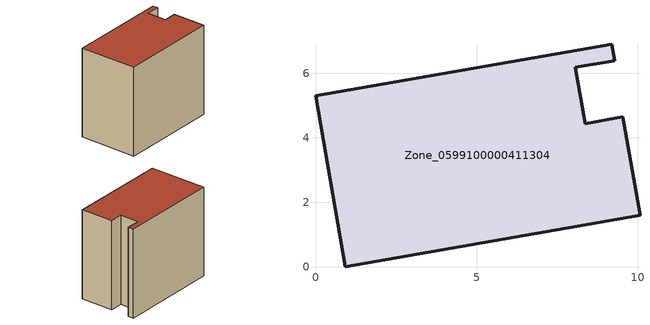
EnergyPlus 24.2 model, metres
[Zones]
Zone_0599100000411304
 floor ground (C_G): 0,5.3 9.2,6.9 9.29,6.39 8.07,6.18 8.38,4.44 9.54,4.64 10.07,1.59 0.92,0 z0
 wall outside (C_F): 0.92,0 10.07,1.59 9.54,4.64 8.38,4.44 8.07,6.18 9.29,6.39 9.2,6.9 0,5.3 0.92,0 z0:8.26
 roof outside (C_R): 9.2,6.9 0,5.3 0.92,0 10.07,1.59 9.54,4.64 8.38,4.44 8.07,6.18 9.29,6.39 z8.26
[BUILDING]
Pand.0599100000411304: North Axis=0; Terrain=City; Loads Convergence Tolerance Value=0.04; Temperature Convergence Tolerance Value=0.4; Solar Distribution=FullExterior; Maximum Number of Warmup Days=25; Minimum Number of Warmup Days=1
[Site:Location]
Rotterdam.The.Hague.AP_ZH_NLD Design_Conditions: Latitude=51.96; Longitude=4.45; Time Zone=1; Elevation=-4.5
[SITE:GROUNDTEMPERATURE:BUILDINGSURFACE]
18, 18, 18, 18, 18, 18, 18, 18, 18, 18, 18, 18
[MATERIAL] Thermal Absorptance=0.9; Solar Absorptance=0.7; Visible Absorptance=0.7
Name | Roughness | Thickness | Conductivity | Density | Specific Heat
G.TI.1992-2005 | MediumSmooth | 0.15 | 0.06 | 540 | 1210
F.TI.1992-2005 | Rough | 0.3 | 0.12 | 1920 | 840
R.TI.1992-2005 | MediumRough | 0.2 | 0.08 | 1500 | 1000
[CONSTRUCTION]
C_G: G.TI.1992-2005
C_F: F.TI.1992-2005
C_R: R.TI.1992-2005
[ZONE]
Zone_0599100000411304: Type=1; Multiplier=1; Ceiling Height=Autocalculate; Volume=Autocalculate; Floor Area=autocalculate; Part of Total Floor Area=Yes
[ZONEINFILTRATION:DESIGNFLOWRATE]
Infil_Zone_0599100000411304: Zone or ZoneList or Space or SpaceList=Zone_0599100000411304; Schedule=AlwaysOn; Design Flow Rate Calculation Method=Flow/Area; Flow Rate per Floor Area=0.0015; Constant Term Coefficient=1; Temperature Term Coefficient=0; Velocity Term Coefficient=0; Velocity Squared Term Coefficient=0
[HVACTEMPLATE:ZONE:IDEALLOADSAIRSYSTEM]
Zone_0599100000411304: Maximum Heating Supply Air Temperature=50; Minimum Cooling Supply Air Temperature=13; Maximum Heating Supply Air Humidity Ratio=0.0156; Minimum Cooling Supply Air Humidity Ratio=0.0077; Heating Limit=NoLimit; Cooling Limit=NoLimit; Dehumidification Control Type=ConstantSensibleHeatRatio; Cooling Sensible Heat Ratio=0.7; Dehumidification Setpoint=60; Humidification Control Type=None; Humidification Setpoint=30; Outdoor Air Method=None; Outdoor Air Flow Rate per Person=0.00944; Outdoor Air Flow Rate per Zone Floor Area=0; Outdoor Air Flow Rate per Zone=0; Demand Controlled Ventilation Type=None; Outdoor Air Economizer Type=NoEconomizer; Heat Recovery Type=None; Sensible Heat Recovery Effectiveness=0.7; Latent Heat Recovery Effectiveness=0.65
[ZONECONTROL:THERMOSTAT]
ThermostatControl_Zone_0599100000411304: Zone or ZoneList=Zone_0599100000411304; Control Type Schedule=DualSetpointControlType; Control 1=Thermostat_Zone_0599100000411304; Temperature Difference Between Cutout And Setpoint=0
[THERMOSTATSETPOINT:DUALSETPOINT]
Thermostat_Zone_0599100000411304: Heating Setpoint Temperature Schedule=HeatingSetpoint_Zone_0599100000411304; Cooling Setpoint Temperature Schedule=CoolingSetpoint_Zone_0599100000411304
[SCHEDULE:COMPACT]
HeatingSetpoint_Zone_0599100000411304: Through: 12/31, For: AllDays, Until: 24:00, 21
CoolingSetpoint_Zone_0599100000411304: Through: 12/31, For: AllDays, Until: 24:00, 24
DualSetpointControlType: Through: 12/31, For: AllDays, Until: 24:00, 4
AlwaysOn: Through: 12/31, For: AllDays, Until: 24:00, 1
